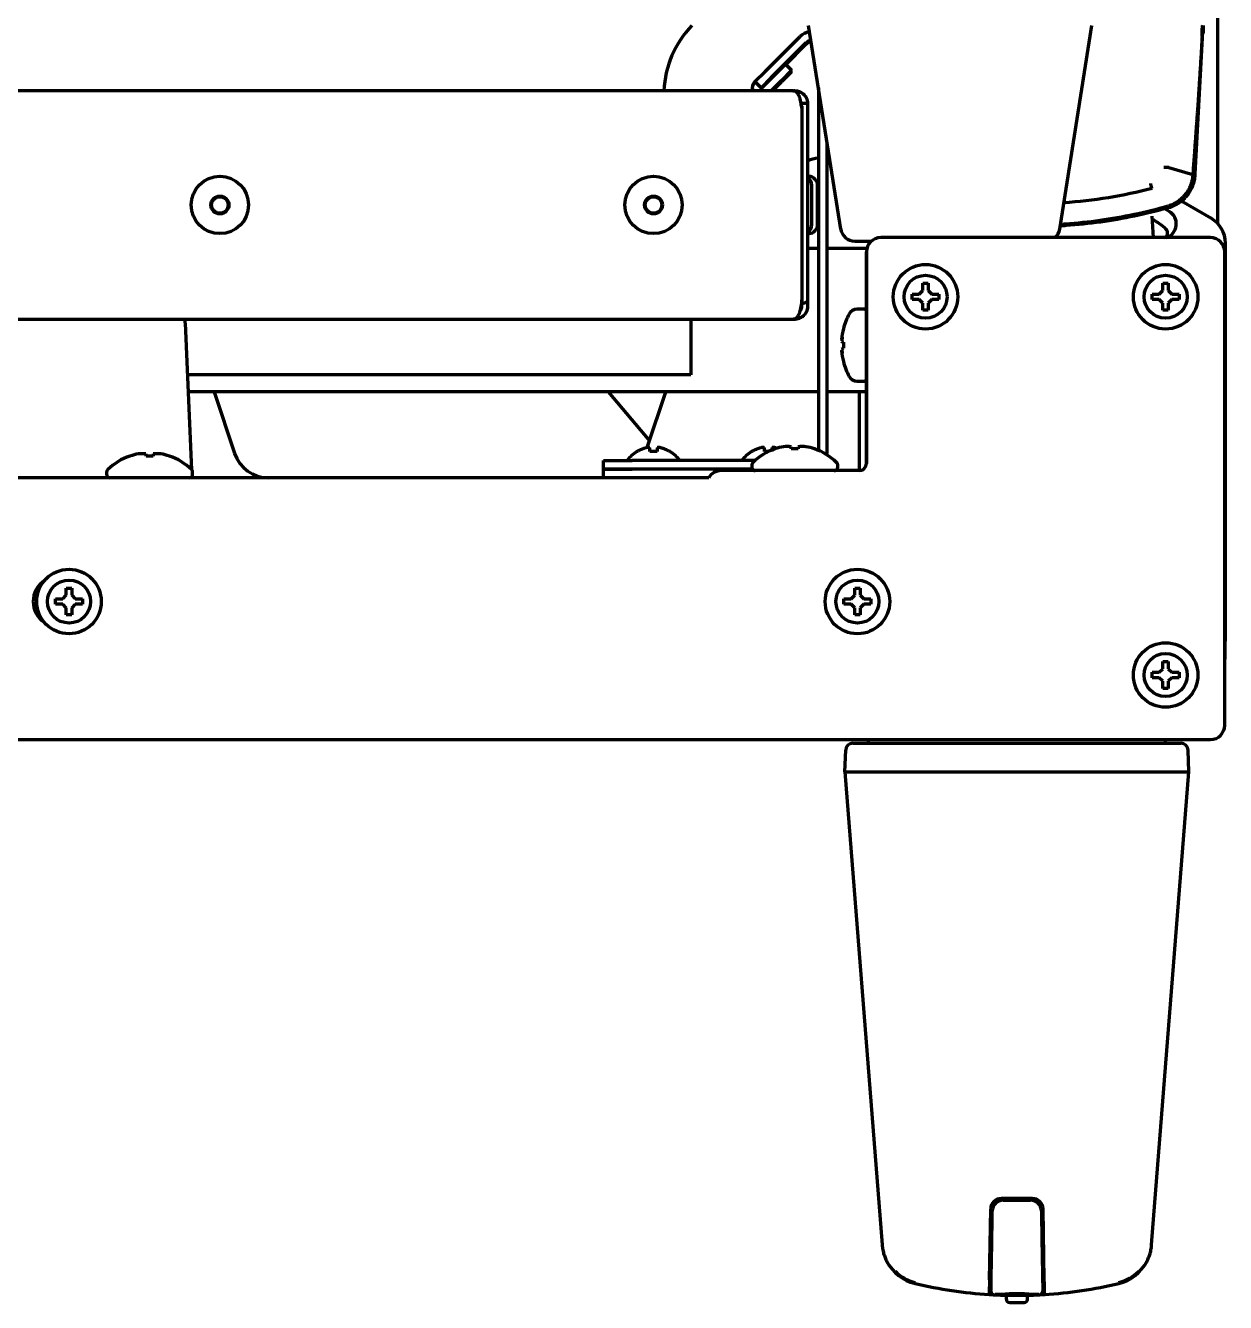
# Model space of a CAD drawing. Header units: inches. Extents: x -2405 to 7588, y 441 to 5654.
# Drawn here: x 2868.5 to 3035.9, y 440.9 to 619 of the extents above; entities that cross this region are included whole.
import ezdxf

# ---------------------------------------------------------------- set-up
doc = ezdxf.new("R2010")
doc.units = ezdxf.units.IN

msp = doc.modelspace()

# ---------------------------------------------------------------- linework, layer by layer
at = {"linetype": 'Continuous', "lineweight": 70}
for p, q in [((3034.78, 620.68), (3034.78, 591.39)), ((2982.2, 590.59), (2977.7, 618.97)), ((3012.75, 590.59), (3017.25, 618.97)), ((3032.7, 618.97), (3031.62, 598.3)), ((3032.78, 618.97), (3032.78, 618.4)), ((2971.64, 612.57), (2976.52, 617.44)), ((2972.49, 611.72), (2977.37, 616.6)), ((2974.53, 613.56), (2977.37, 616.4)), ((2970.23, 611.15), (2971.64, 612.57)), ((2973.09, 612.18), (2974.5, 613.59)), ((2975.35, 612.74), (2973.94, 611.33)), ((2974.5, 613.59), (2975.35, 612.74)), ((2975.25, 612.64), (2975.35, 612.54)), ((2970.23, 611.15), (2971.08, 610.3)), ((2972.49, 611.72), (2971.08, 610.3)), ((2971.15, 610.23), (2973.09, 612.18)), ((2972.5, 609.89), (2973.94, 611.33)), ((2972.7, 609.89), (2973.94, 611.13)), ((2975.35, 612.54), (2973.94, 611.13)), ((2975.52, 609.89), (2207.03, 609.89)), ((2975.52, 609.89), (2975.6, 609.89)), ((2975.56, 609.89), (2975.71, 609.89)), ((2979.08, 610.3), (2979.08, 559.73)), ((2976.56, 608.59), (2976.56, 608.62)), ((2977.57, 608.09), (2976.78, 608.09)), ((2976.78, 607.46), (2976.78, 580.72)), ((2977.57, 608.09), (2977.57, 607.18)), ((2977.57, 607.18), (2977.57, 580.45)), ((2980.28, 602.72), (2980.28, 559.3)), ((2980.63, 600.51), (2980.28, 600.51)), ((3027.97, 599.17), (3031.32, 598.22)), ((2978.18, 593.95), (2978.18, 596.65)), ((2978.98, 593.95), (2978.98, 596.65)), ((3031.62, 598.28), (3031.61, 598.14)), ((2978.18, 591.25), (2978.18, 593.95)), ((2978.98, 591.25), (2978.98, 593.95)), ((3028.02, 593.04), (3027.37, 593.42)), ((3028.05, 593.65), (3028.28, 593.65)), ((3029.7, 594.51), (3033.88, 592.09)), ((3025.62, 592.38), (3025.78, 589.4)), ((3027.78, 589.9), (3027.78, 590.19)), ((2979.07, 587.9), (2977.57, 587.9)), ((2985.83, 587.9), (2980.27, 587.9)), ((2984.17, 588.9), (2986.15, 588.9)), ((2986.15, 588.9), (2986.45, 588.9)), ((3033.78, 589.4), (2987.78, 589.4)), ((3035.88, 535.81), (3035.88, 588.63)), ((2985.78, 587.4), (2985.78, 557.9)), ((2985.78, 557.9), (2985.78, 587.4)), ((3035.78, 521.4), (3035.78, 587.4)), ((2993.65, 582.03), (2993.65, 583.03)), ((2993.65, 583.03), (2994.4, 583.03)), ((2994.4, 583.03), (2994.4, 582.03)), ((3027.15, 582.03), (3027.15, 583.03)), ((3027.15, 583.03), (3027.9, 583.03)), ((3027.9, 583.03), (3027.9, 582.03)), ((2976.78, 580.71), (2976.78, 580.17)), ((2992.15, 580.78), (2992.15, 581.53)), ((2992.15, 581.53), (2993.15, 581.53)), ((2993.15, 580.78), (2992.15, 580.78)), ((2993.15, 581.53), (2993.65, 582.03)), ((2993.65, 580.28), (2993.15, 580.78)), ((2994.4, 582.03), (2994.9, 581.53)), ((2994.9, 580.78), (2994.4, 580.28)), ((2994.9, 581.53), (2995.9, 581.53)), ((2995.9, 580.78), (2994.9, 580.78)), ((2995.9, 581.53), (2995.9, 580.78)), ((3025.65, 580.78), (3025.65, 581.53)), ((3025.65, 581.53), (3026.65, 581.53)), ((3026.65, 580.78), (3025.65, 580.78)), ((3026.65, 581.53), (3027.15, 582.03)), ((3027.15, 580.28), (3026.65, 580.78)), ((3027.9, 582.03), (3028.4, 581.53)), ((3028.4, 580.78), (3027.9, 580.28)), ((3028.4, 581.53), (3029.4, 581.53)), ((3029.4, 580.78), (3028.4, 580.78)), ((3029.4, 581.53), (3029.4, 580.78)), ((2985.53, 579.4), (2984.48, 579.4)), ((2993.65, 579.28), (2993.65, 580.28)), ((2994.4, 579.28), (2993.65, 579.28)), ((2994.4, 580.28), (2994.4, 579.28)), ((3027.15, 579.28), (3027.15, 580.28)), ((3027.9, 579.28), (3027.15, 579.28)), ((3027.9, 580.28), (3027.9, 579.28)), ((2220.48, 578.01), (2975.52, 578.01)), ((2891.67, 557.01), (2890.77, 577.47)), ((2961.28, 578.01), (2961.28, 572.45)), ((2975.52, 578.01), (2975.6, 578.02)), ((2975.71, 578.01), (2975.56, 578.02)), ((2982.35, 575.18), (2982.33, 575.18)), ((2982.58, 576.7), (2982.57, 576.7)), ((2982.35, 573.63), (2982.33, 573.63)), ((2961.28, 572.45), (2961.28, 570.25)), ((2982.57, 572.1), (2982.58, 572.1)), ((2961.28, 570.25), (2891.08, 570.25)), ((2984.48, 569.4), (2985.53, 569.4)), ((2979.06, 567.9), (2891.18, 567.9)), ((2894.76, 567.9), (2897.63, 559.32)), ((2949.75, 567.9), (2955.5, 561.06)), ((2955.18, 560.11), (2957.79, 567.9)), ((2985.76, 567.9), (2980.27, 567.9)), ((2984.78, 567.9), (2984.78, 556.9)), ((2885.28, 558.93), (2885.28, 559.24)), ((2886.28, 559.24), (2886.28, 558.93)), ((2953.78, 559.55), (2953.78, 559.58)), ((2958.38, 559.58), (2958.38, 559.55)), ((2969.78, 559.55), (2969.78, 559.58)), ((2973.03, 559.93), (2973.03, 559.94)), ((2975.28, 559.93), (2975.28, 560.24)), ((2976.28, 560.24), (2976.28, 559.93)), ((2978.53, 559.93), (2978.53, 559.94)), ((2980.27, 559.11), (2980.28, 559.3)), ((2883.03, 558.93), (2883.03, 558.94)), ((2888.53, 558.93), (2888.53, 558.94)), ((2949.08, 558.3), (2953.08, 558.3)), ((2949.08, 557.1), (2949.08, 558.3)), ((2970.2, 558.3), (2953.08, 558.3)), ((2969.78, 557.69), (2969.78, 557.4)), ((2981.78, 557.4), (2981.78, 557.69)), ((2963.78, 555.9), (2224.48, 555.9)), ((2879.78, 556.69), (2879.78, 556.4)), ((2891.71, 555.9), (2891.7, 556.14)), ((2891.78, 556.4), (2891.78, 556.69)), ((2949.08, 557.1), (2953.08, 557.1)), ((2949.08, 555.9), (2949.08, 557.1)), ((2953.08, 557.1), (2949.08, 557.1)), ((2969.87, 557.1), (2953.08, 557.1)), ((2969.88, 557.1), (2953.08, 557.1)), ((2984.78, 556.9), (2965.51, 556.9)), ((2870.72, 541.29), (2871, 541.45)), ((2874.15, 539.53), (2874.15, 540.53)), ((2874.15, 540.53), (2874.9, 540.53)), ((2874.9, 540.53), (2874.9, 539.53)), ((2984.15, 539.53), (2984.15, 540.53)), ((2984.15, 540.53), (2984.9, 540.53)), ((2984.9, 540.53), (2984.9, 539.53)), ((2872.65, 538.28), (2872.65, 539.03)), ((2872.65, 539.03), (2873.65, 539.03)), ((2873.65, 538.28), (2872.65, 538.28)), ((2873.65, 539.03), (2874.15, 539.53)), ((2874.15, 537.78), (2873.65, 538.28)), ((2874.15, 536.78), (2874.15, 537.78)), ((2874.9, 539.53), (2875.4, 539.03)), ((2875.4, 538.28), (2874.9, 537.78)), ((2874.9, 537.78), (2874.9, 536.78)), ((2875.4, 539.03), (2876.4, 539.03)), ((2876.4, 538.28), (2875.4, 538.28)), ((2876.4, 539.03), (2876.4, 538.28)), ((2982.65, 538.28), (2982.65, 539.03)), ((2982.65, 539.03), (2983.65, 539.03)), ((2983.65, 538.28), (2982.65, 538.28)), ((2983.65, 539.03), (2984.15, 539.53)), ((2984.15, 537.78), (2983.65, 538.28)), ((2984.15, 536.78), (2984.15, 537.78)), ((2984.9, 539.53), (2985.4, 539.03)), ((2985.4, 538.28), (2984.9, 537.78)), ((2984.9, 537.78), (2984.9, 536.78)), ((2985.4, 539.03), (2986.4, 539.03)), ((2986.4, 538.28), (2985.4, 538.28)), ((2986.4, 539.03), (2986.4, 538.28)), ((2874.9, 536.78), (2874.15, 536.78)), ((2984.9, 536.78), (2984.15, 536.78)), ((3035.78, 528.15), (3035.86, 532.98)), ((3026.65, 528.78), (3027.15, 529.28)), ((3027.15, 529.28), (3027.15, 530.28)), ((3027.15, 530.28), (3027.9, 530.28)), ((3027.9, 530.28), (3027.9, 529.28)), ((3027.9, 529.28), (3028.4, 528.78)), ((3025.65, 528.03), (3025.65, 528.78)), ((3025.65, 528.78), (3026.65, 528.78)), ((3026.65, 528.03), (3025.65, 528.03)), ((3027.15, 527.53), (3026.65, 528.03)), ((3027.15, 526.53), (3027.15, 527.53)), ((3028.4, 528.03), (3027.9, 527.53)), ((3027.9, 527.53), (3027.9, 526.53)), ((3028.4, 528.78), (3029.4, 528.78)), ((3029.4, 528.03), (3028.4, 528.03)), ((3029.4, 528.78), (3029.4, 528.03)), ((3027.9, 526.53), (3027.15, 526.53)), ((2200.78, 519.4), (3033.78, 519.4)), ((2986.04, 519.4), (2986.03, 518.9)), ((3005.82, 518.9), (3007.73, 518.9)), ((3027.52, 518.9), (3027.51, 519.4)), ((2982.78, 514.9), (2982.89, 517.94)), ((3030.77, 514.9), (3030.66, 517.94)), ((2982.78, 514.9), (2987.97, 448.93)), ((3005.82, 514.9), (3007.73, 514.9)), ((3025.58, 448.93), (3030.77, 514.9)), ((3008.93, 455.4), (3004.62, 455.4)), ((3004.85, 455.15), (3004.88, 455.15)), ((3008.67, 455.15), (3008.7, 455.15)), ((3002.95, 444.06), (3003.12, 453.93)), ((3010.6, 444.06), (3010.43, 453.93)), ((3003.67, 441.98), (3003.63, 441.99)), ((3005.28, 441.68), (3005.28, 441.41)), ((3008.28, 441.41), (3008.28, 441.68)), ((3009.92, 441.99), (3009.88, 441.98))]:
    msp.add_line(p, q, dxfattribs=at)
for centre, radius in [((2895.58, 593.95), 4), ((2956.08, 593.95), 4), ((2895.58, 593.95), 1.25), ((2895.58, 593.95), 1.15), ((2956.08, 593.95), 1.25), ((2956.08, 593.95), 1.15), ((2994.03, 581.15), 4.5), ((2994.03, 581.15), 3), ((3027.53, 581.15), 4.5), ((3027.53, 581.15), 3), ((2874.53, 538.65), 4.5), ((2984.53, 538.65), 4.5), ((2874.53, 538.65), 3), ((2984.53, 538.65), 3), ((3027.53, 528.4), 4.5), ((3027.53, 528.4), 3)]:
    msp.add_circle(centre, radius, dxfattribs=at)
for centre, radius, start, end in [((2971.22, 609.39), 13.69, 135.6165, 177.9203), ((2978.08, 615.89), 2.2, 96.0398, 135), ((2978.08, 615.89), 1, 92.4771, 135), ((2978.08, 615.69), 1, 90.6694, 135), ((2971.11, 610.27), 1.25, 135, 197.4909), ((2971.11, 610.07), 1.25, 175.4128, 188.0803), ((2971.11, 610.27), 0.05, 135, 315), ((2977.78, 597.75), 0.2, 84.7841, 180), ((2976.88, 596.65), 1.3, 0, 57.42), ((2977.68, 596.65), 1.3, 0, 84.7841), ((2976.88, 591.25), 1.3, 302.58, 0), ((2977.68, 591.25), 1.3, 275.2159, 0), ((3021.78, 584.45), 8.45, 46.2253, 62.7756), ((2977.78, 590.16), 0.2, 180, 275.2159), ((2984.17, 590.9), 2, 189, 270), ((3010.78, 590.9), 2, 311.4087, 351), ((3027.28, 589.9), 0.5, 270, 0), ((3027.28, 590.19), 0.5, 0, 46.2253), ((2987.78, 587.4), 2, 90, 180), ((3033.78, 587.4), 2, 0, 90), ((2972.78, 580.72), 4, 346.8963, 0), ((2991.36, 574.4), 9.08, 151.3979, 165.3324), ((2984.48, 578.15), 1.25, 90, 151.3979), ((2985.53, 579.15), 0.25, 0, 90), ((2889.27, 577.4), 1.5, 2.5, 24.0387), ((2991.36, 574.4), 8.79, 177.391, 182.609), ((2991.36, 574.4), 9.08, 194.6676, 208.6021), ((2984.48, 570.65), 1.25, 208.6021, 270), ((2985.53, 569.65), 0.25, 270, 0), ((2885.78, 550.95), 8.44, 100.6622, 109.0271), ((2885.78, 550.95), 8.44, 70.9729, 79.3378), ((2902.38, 560.9), 5, 198.4841, 270), ((2956.27, 555.48), 4.8, 121.3727, 144.0199), ((2955.88, 555.48), 4.8, 35.9801, 58.6273), ((2972.27, 555.48), 4.8, 121.3727, 144.0199), ((2975.78, 551.95), 8.45, 108.9925, 133.7747), ((2975.78, 551.95), 8.44, 100.6622, 109.0271), ((2975.78, 551.95), 7.99, 86.4122, 93.5878), ((2975.78, 551.95), 8.44, 70.9729, 79.3378), ((2975.78, 551.95), 8.45, 46.2253, 71.0075), ((2885.78, 550.95), 8.45, 108.9925, 133.7747), ((2885.78, 550.95), 7.99, 86.4122, 93.5878), ((2885.78, 550.95), 8.45, 46.2253, 71.0075), ((2970.28, 557.69), 0.5, 133.7747, 180), ((2970.28, 557.4), 0.5, 180, 270), ((2981.28, 557.4), 0.5, 270, 0), ((2981.28, 557.69), 0.5, 0, 46.2253), ((2984.78, 557.9), 1, 270, 0), ((2880.28, 556.69), 0.5, 133.7747, 180), ((2880.28, 556.4), 0.5, 180, 270), ((2891.28, 556.4), 0.5, 270, 0), ((2891.28, 556.69), 0.5, 0, 46.2253), ((2965.51, 554.9), 2, 90, 150), ((2873.03, 538.65), 3.5, 123.2072, 236.5397), ((2874.53, 538.65), 4.74, 150.636, 157.6805), ((3033.78, 521.4), 2, 270, 0), ((2983.89, 517.9), 1, 90, 178), ((3029.66, 517.9), 1, 2, 90), ((3004.62, 453.9), 1.5, 90, 179), ((3004.85, 453.65), 1.5, 90, 179), ((3008.7, 453.65), 1.5, 1, 90), ((3008.93, 453.9), 1.5, 1, 90), ((3002.72, 449.9), 0.5, 311.5858, 330), ((3010.83, 449.9), 0.5, 210, 228.4142), ((2993.95, 449.4), 6, 207.9207, 256.692), ((2993.95, 449.4), 5.88, 224.8126, 256.692), ((3019.6, 449.4), 5.88, 283.308, 315.1874), ((3019.6, 449.4), 6, 283.308, 332.0792), ((3006.78, 503.6), 61.7, 256.692, 266.4146), ((3006.78, 503.6), 61.7, 273.5854, 283.308), ((3006.78, 503.6), 61.7, 266.4638, 268.3989), ((3003.66, 442.48), 0.5, 179, 266.9974), ((3006.78, 501.9), 60, 267.0346, 272.9654), ((3005.03, 441.68), 0.25, 0, 88.3356), ((3008.53, 441.68), 0.25, 91.6644, 180), ((3006.78, 503.6), 61.7, 271.6011, 273.6797), ((3009.89, 442.48), 0.5, 273.0026, 1), ((3005.78, 441.41), 0.5, 180, 269.0529), ((3006.78, 501.9), 61, 269.0529, 270.9471), ((3007.78, 441.41), 0.5, 270.9471, 0)]:
    msp.add_arc(centre, radius, start, end, dxfattribs=at)
for centre, major_axis, ratio, start_param, end_param in [((2979.67, 594.51), (-4.24, 4.24), 0.999695, 5.59715, 5.85449), ((3008.78, 659.43), (65.79, 0), 0.992546, 4.781807, 4.971536), ((3027.02, 591.31), (-1.74, 1), 0.996361, 2.402653, 4.712389), ((3027.63, 594.53), (0.273, -0.962), 0.032949, 5.615221, 6.283185), ((3031.88, 588.63), (3.46, 2), 0.999797, 5.759674, 6.806696), ((2991.36, 574.48), (-9.06, 0), 0.993151, 6.033606, 6.20583), ((2991.36, 574.68), (-9.08, 0), 0.544639, 6.109906, 6.183079), ((2991.36, 574.22), (9.08, 0), 0.838671, 2.968314, 3.041486), ((2991.36, 575.06), (-9.06, 0), 0.116841, 0.077355, 0.249579), ((2991.36, 573.74), (9.06, 0), 0.116841, 2.892014, 3.064238), ((2991.36, 574.58), (-9.08, 0), 0.838671, 0.100106, 0.173279), ((2991.36, 574.12), (9.08, 0), 0.544639, 3.241699, 3.314872), ((2991.36, 574.33), (9.06, 0), 0.993151, 3.218948, 3.391172), ((2884.74, 550.95), (0, -8.32), 0.707107, 3.051363, 3.231822), ((2886.81, 550.95), (0, 8.32), 0.707107, 6.192956, 6.373415), ((2974.74, 551.95), (0, -8.32), 0.707107, 3.051363, 3.231822), ((2976.81, 551.95), (0, 8.32), 0.707107, 6.192956, 6.373415), ((3035.81, 535.81), (0, 4), 0.017455, 3.926991, 4.712389)]:
    msp.add_ellipse(centre, major_axis=major_axis, ratio=ratio, start_param=start_param, end_param=end_param, dxfattribs=at)
for points, knots in [([(3032.7, 618.97), (3032.69, 618.88), (3032.68, 618.63), (3032.66, 618.25), (3032.64, 617.82), (3032.61, 617.4), (3032.59, 616.97), (3032.57, 616.54), (3032.54, 616.12), (3032.52, 615.69), (3032.49, 615.27), (3032.47, 614.85), (3032.44, 614.43), (3032.42, 614), (3032.39, 613.58), (3032.37, 613.16), (3032.34, 612.74), (3032.31, 612.33), (3032.29, 611.91), (3032.26, 611.49), (3032.23, 611.07), (3032.21, 610.66), (3032.18, 610.24), (3032.15, 609.83), (3032.12, 609.42), (3032.09, 608.96), (3032.06, 608.44), (3032.02, 607.87), (3031.98, 607.28), (3031.94, 606.68), (3031.89, 606.06), (3031.85, 605.43), (3031.8, 604.78), (3031.75, 604.11), (3031.71, 603.43), (3031.65, 602.73), (3031.6, 602.02), (3031.55, 601.29), (3031.5, 600.54), (3031.44, 599.78), (3031.38, 599.01), (3031.34, 598.48), (3031.32, 598.22)], [0, 0, 0, 0, 0.01415, 0.034775, 0.055365, 0.075922, 0.096446, 0.116935, 0.137391, 0.157813, 0.178201, 0.198555, 0.218876, 0.239163, 0.259416, 0.279635, 0.29982, 0.319972, 0.34009, 0.360174, 0.380225, 0.400241, 0.420224, 0.440173, 0.460088, 0.47997, 0.506741, 0.534276, 0.562575, 0.591639, 0.621466, 0.652057, 0.683413, 0.715533, 0.748417, 0.782065, 0.816477, 0.851653, 0.887594, 0.924298, 0.961767, 1, 1, 1, 1]), ([(3032.78, 618.4), (3032.78, 618.4), (3032.78, 618.4), (3032.78, 618.38), (3032.78, 618.37), (3032.78, 618.34), (3032.78, 618.33), (3032.78, 618.29), (3032.78, 618.26), (3032.78, 618.23), (3032.78, 618.22), (3032.78, 618.19), (3032.78, 618.18), (3032.78, 618.14), (3032.78, 618.11), (3032.78, 618.05), (3032.78, 618.01), (3032.78, 617.96), (3032.78, 617.93), (3032.78, 617.92), (3032.78, 617.91), (3032.78, 617.9)], [0, 0, 0, 0, 0.117226, 0.117226, 0.243337, 0.243337, 0.369447, 0.369447, 0.495558, 0.495558, 0.558613, 0.558613, 0.621668, 0.621668, 0.747779, 0.747779, 0.873889, 0.936945, 0.968472, 0.968472, 1, 1, 1, 1]), ([(2976.67, 608.09), (2976.67, 608.1), (2976.67, 608.11), (2976.66, 608.14), (2976.66, 608.16), (2976.66, 608.18), (2976.65, 608.2), (2976.65, 608.22), (2976.64, 608.24), (2976.64, 608.27), (2976.64, 608.29), (2976.63, 608.31), (2976.63, 608.33), (2976.62, 608.35), (2976.62, 608.37), (2976.61, 608.39), (2976.61, 608.42), (2976.61, 608.44), (2976.6, 608.46), (2976.6, 608.48), (2976.59, 608.5), (2976.59, 608.52), (2976.58, 608.54), (2976.58, 608.56), (2976.57, 608.59), (2976.57, 608.61), (2976.56, 608.63), (2976.56, 608.65), (2976.55, 608.67), (2976.54, 608.69), (2976.54, 608.71), (2976.53, 608.73), (2976.51, 608.8), (2976.48, 608.91), (2976.43, 609.06), (2976.37, 609.2), (2976.31, 609.32), (2976.25, 609.44), (2976.18, 609.55), (2976.1, 609.64), (2976.03, 609.7), (2975.99, 609.74), (2975.97, 609.76), (2975.94, 609.77), (2975.92, 609.79), (2975.89, 609.8), (2975.87, 609.82), (2975.84, 609.83), (2975.82, 609.84), (2975.79, 609.85), (2975.76, 609.86), (2975.74, 609.87), (2975.71, 609.87), (2975.68, 609.88), (2975.66, 609.88), (2975.63, 609.89), (2975.61, 609.89), (2975.6, 609.89)], [0, 0, 0, 0, 0.007484, 0.014972, 0.022464, 0.029959, 0.037458, 0.044961, 0.052467, 0.059978, 0.067492, 0.075011, 0.082534, 0.09006, 0.097592, 0.105127, 0.112667, 0.120211, 0.12776, 0.135313, 0.142871, 0.150434, 0.158001, 0.165574, 0.173151, 0.180733, 0.188321, 0.195913, 0.20351, 0.211113, 0.218721, 0.226335, 0.233954, 0.295902, 0.356772, 0.416603, 0.475435, 0.53847, 0.601717, 0.665229, 0.729059, 0.746829, 0.764482, 0.782018, 0.79944, 0.816747, 0.833943, 0.851027, 0.868001, 0.884866, 0.901624, 0.918277, 0.934825, 0.951269, 0.967612, 0.983856, 1, 1, 1, 1]), ([(2975.72, 609.89), (2975.75, 609.89), (2975.77, 609.89), (2975.83, 609.89), (2975.86, 609.89), (2975.89, 609.89)], [0, 0, 0, 0, 0.5, 0.5, 1, 1, 1, 1]), ([(2975.89, 609.89), (2975.89, 609.89), (2975.91, 609.89), (2975.93, 609.89), (2975.95, 609.88), (2975.97, 609.88), (2975.99, 609.88), (2976.01, 609.88), (2976.03, 609.87), (2976.05, 609.87), (2976.08, 609.87), (2976.1, 609.86), (2976.12, 609.86), (2976.14, 609.85), (2976.16, 609.85), (2976.18, 609.85), (2976.2, 609.84), (2976.23, 609.83), (2976.25, 609.83), (2976.27, 609.82), (2976.29, 609.82), (2976.31, 609.81), (2976.33, 609.8), (2976.36, 609.8), (2976.38, 609.79), (2976.4, 609.78), (2976.42, 609.77), (2976.44, 609.76), (2976.46, 609.76), (2976.48, 609.75), (2976.51, 609.74), (2976.53, 609.73), (2976.55, 609.72), (2976.57, 609.71), (2976.59, 609.7), (2976.61, 609.68), (2976.63, 609.67), (2976.66, 609.66), (2976.68, 609.65), (2976.7, 609.64), (2976.72, 609.62), (2976.74, 609.61), (2976.76, 609.6), (2976.78, 609.58), (2976.8, 609.57), (2976.82, 609.56), (2976.84, 609.54), (2976.86, 609.53), (2976.88, 609.51), (2976.9, 609.5), (2976.92, 609.48), (2976.94, 609.46), (2976.96, 609.45), (2976.98, 609.43), (2977, 609.41), (2977.02, 609.39), (2977.04, 609.38), (2977.05, 609.36), (2977.07, 609.34), (2977.09, 609.32), (2977.12, 609.29), (2977.14, 609.27), (2977.16, 609.24), (2977.19, 609.21), (2977.21, 609.18), (2977.23, 609.15), (2977.25, 609.12), (2977.28, 609.09), (2977.3, 609.06), (2977.32, 609.02), (2977.33, 608.99), (2977.35, 608.96), (2977.37, 608.92), (2977.39, 608.89), (2977.41, 608.86), (2977.42, 608.82), (2977.44, 608.79), (2977.45, 608.75), (2977.46, 608.71), (2977.48, 608.68), (2977.49, 608.64), (2977.5, 608.6), (2977.51, 608.56), (2977.52, 608.53), (2977.53, 608.49), (2977.54, 608.45), (2977.55, 608.41), (2977.55, 608.37), (2977.56, 608.33), (2977.56, 608.29), (2977.57, 608.25), (2977.57, 608.21), (2977.57, 608.17), (2977.57, 608.13), (2977.57, 608.11), (2977.57, 608.09)], [0, 0, 0, 0, 0.00864, 0.01729, 0.02595, 0.034622, 0.043304, 0.051998, 0.060703, 0.069419, 0.078148, 0.086888, 0.095641, 0.104406, 0.113184, 0.121974, 0.130778, 0.139594, 0.148424, 0.157268, 0.166125, 0.174996, 0.183882, 0.192781, 0.201696, 0.210624, 0.219568, 0.228527, 0.237501, 0.24649, 0.255496, 0.264516, 0.273553, 0.282606, 0.291675, 0.300761, 0.309863, 0.318983, 0.328119, 0.337273, 0.346443, 0.355632, 0.364838, 0.374062, 0.383304, 0.392564, 0.401842, 0.41114, 0.420455, 0.42979, 0.439144, 0.448516, 0.457909, 0.46732, 0.476752, 0.486203, 0.495674, 0.505165, 0.514677, 0.524209, 0.537545, 0.550891, 0.564248, 0.577616, 0.590997, 0.604389, 0.617794, 0.631212, 0.644644, 0.658089, 0.671549, 0.685024, 0.698514, 0.71202, 0.725542, 0.73908, 0.752635, 0.766208, 0.779798, 0.793407, 0.807034, 0.820681, 0.834346, 0.848032, 0.861738, 0.875464, 0.889212, 0.902981, 0.916772, 0.930585, 0.944421, 0.95828, 0.972163, 0.986069, 1, 1, 1, 1]), ([(3027.97, 599.17), (3027.93, 599.17), (3027.88, 599.17), (3027.79, 599.17), (3027.75, 599.17), (3027.71, 599.17), (3027.68, 599.17), (3027.66, 599.17), (3027.59, 599.17), (3027.53, 599.17), (3027.43, 599.17), (3027.38, 599.17), (3027.33, 599.18), (3027.31, 599.18), (3027.31, 599.18), (3027.3, 599.18), (3027.29, 599.18), (3027.28, 599.18), (3027.27, 599.18)], [0, 0, 0, 0, 0.25, 0.25, 0.375, 0.4375, 0.4375, 0.5, 0.5, 0.75, 0.75, 0.875, 0.9375, 0.9375, 0.953125, 0.953125, 0.96875, 1, 1, 1, 1]), ([(3025.4, 596.94), (3025.4, 596.91), (3025.41, 596.88), (3025.42, 596.83), (3025.43, 596.81), (3025.44, 596.78), (3025.44, 596.77), (3025.46, 596.69), (3025.48, 596.64), (3025.51, 596.52), (3025.54, 596.42), (3025.56, 596.34), (3025.58, 596.3)], [0, 0, 0, 0, 0.125, 0.125, 0.1875, 0.1875, 0.25, 0.25, 0.5, 0.5, 0.75, 1, 1, 1, 1]), ([(3031.31, 598.04), (3031.3, 597.98), (3031.3, 597.92), (3031.28, 597.8), (3031.28, 597.74), (3031.25, 597.56), (3031.22, 597.45), (3031.14, 597.1), (3031.07, 596.87), (3030.97, 596.62), (3030.96, 596.59), (3030.94, 596.54), (3030.93, 596.51), (3030.89, 596.43), (3030.87, 596.37), (3030.79, 596.21), (3030.73, 596.1), (3030.55, 595.8), (3030.42, 595.6), (3030.2, 595.32), (3030.12, 595.23), (3030, 595.1), (3029.96, 595.05), (3029.89, 594.99), (3029.87, 594.97), (3029.83, 594.92), (3029.81, 594.9), (3029.61, 594.72), (3029.42, 594.57), (3029.12, 594.36), (3029.02, 594.3), (3028.86, 594.21), (3028.81, 594.18), (3028.7, 594.12), (3028.65, 594.09), (3028.38, 593.96), (3028.15, 593.87), (3027.92, 593.8)], [0, 0, 0, 0, 0.03125, 0.03125, 0.0625, 0.0625, 0.125, 0.125, 0.25, 0.25, 0.265625, 0.265625, 0.28125, 0.28125, 0.3125, 0.3125, 0.375, 0.375, 0.5, 0.5, 0.5625, 0.5625, 0.59375, 0.59375, 0.609375, 0.609375, 0.625, 0.625, 0.75, 0.75, 0.8125, 0.8125, 0.84375, 0.84375, 0.875, 0.875, 1, 1, 1, 1]), ([(3031.61, 598.14), (3031.6, 598.07), (3031.6, 598.01), (3031.59, 597.88), (3031.58, 597.82), (3031.56, 597.62), (3031.53, 597.5), (3031.46, 597.12), (3031.38, 596.87), (3031.28, 596.6), (3031.27, 596.57), (3031.25, 596.51), (3031.23, 596.48), (3031.19, 596.39), (3031.17, 596.33), (3031.09, 596.16), (3031.03, 596.04), (3030.84, 595.71), (3030.7, 595.5), (3030.46, 595.2), (3030.37, 595.1), (3030.24, 594.96), (3030.2, 594.91), (3030.13, 594.84), (3030.1, 594.82), (3030.06, 594.77), (3030.03, 594.75), (3029.82, 594.55), (3029.61, 594.39), (3029.29, 594.17), (3029.18, 594.11), (3029.04, 594.03), (3029.01, 594.01), (3028.95, 593.98), (3028.87, 593.93), (3028.78, 593.89), (3028.48, 593.75), (3028.24, 593.66), (3027.99, 593.59)], [0, 0, 0, 0, 0.03125, 0.03125, 0.0625, 0.0625, 0.125, 0.125, 0.25, 0.25, 0.265625, 0.265625, 0.28125, 0.28125, 0.3125, 0.3125, 0.375, 0.375, 0.5, 0.5, 0.5625, 0.5625, 0.59375, 0.59375, 0.609375, 0.609375, 0.625, 0.625, 0.75, 0.75, 0.8125, 0.8125, 0.828125, 0.828125, 0.84375, 0.875, 0.875, 1, 1, 1, 1]), ([(3031.32, 598.13), (3031.37, 598.14), (3031.41, 598.15), (3031.48, 598.18), (3031.51, 598.19), (3031.56, 598.22), (3031.58, 598.23), (3031.61, 598.26), (3031.62, 598.28), (3031.62, 598.3)], [0, 0, 0, 0, 0.25, 0.25, 0.5, 0.5, 0.75, 0.75, 1, 1, 1, 1]), ([(3031.32, 598.13), (3031.32, 598.14), (3031.32, 598.15), (3031.32, 598.17), (3031.32, 598.18), (3031.32, 598.19), (3031.32, 598.2), (3031.32, 598.21), (3031.32, 598.22), (3031.32, 598.22)], [0, 0, 0, 0, 0.237746, 0.498959, 0.599315, 0.699436, 0.799484, 0.899619, 1, 1, 1, 1]), ([(3027.91, 593.57), (3026.34, 593.12), (3024.77, 592.74), (3021.62, 592.07), (3018.45, 591.52), (3015.25, 591.18), (3013.38, 591.05), (3013.12, 591.04), (3012.86, 591.02)], [0, 0, 0, 0, 0.316343, 0.316343, 0.632686, 0.949029, 0.949029, 1, 1, 1, 1]), ([(3027.83, 593.77), (3026.27, 593.33), (3024.7, 592.94), (3021.55, 592.28), (3018.39, 591.72), (3015.19, 591.39), (3013.45, 591.27), (3013.31, 591.26), (3013.18, 591.25)], [0, 0, 0, 0, 0.324307, 0.324307, 0.648614, 0.97292, 0.97292, 1, 1, 1, 1]), ([(3027.99, 593.59), (3027.97, 593.59), (3027.96, 593.58), (3027.93, 593.58), (3027.92, 593.57), (3027.91, 593.57)], [0, 0, 0, 0, 0.481104, 0.481104, 1, 1, 1, 1]), ([(2975.6, 578.02), (2975.61, 578.02), (2975.62, 578.02), (2975.63, 578.02), (2975.65, 578.02), (2975.66, 578.02), (2975.67, 578.03), (2975.69, 578.03), (2975.7, 578.03), (2975.71, 578.03), (2975.73, 578.04), (2975.74, 578.04), (2975.76, 578.05), (2975.77, 578.05), (2975.78, 578.05), (2975.8, 578.06), (2975.81, 578.06), (2975.82, 578.07), (2975.84, 578.07), (2975.85, 578.08), (2975.86, 578.09), (2975.87, 578.09), (2975.89, 578.1), (2975.9, 578.11), (2975.91, 578.11), (2975.93, 578.12), (2975.94, 578.13), (2975.95, 578.14), (2975.96, 578.15), (2975.98, 578.16), (2975.99, 578.17), (2976, 578.18), (2976.04, 578.21), (2976.1, 578.26), (2976.18, 578.36), (2976.25, 578.46), (2976.31, 578.58), (2976.37, 578.71), (2976.43, 578.85), (2976.48, 579), (2976.52, 579.11), (2976.54, 579.2), (2976.55, 579.24), (2976.56, 579.28), (2976.57, 579.32), (2976.58, 579.36), (2976.59, 579.4), (2976.6, 579.44), (2976.61, 579.48), (2976.62, 579.52), (2976.62, 579.56), (2976.63, 579.6), (2976.64, 579.65), (2976.65, 579.69), (2976.66, 579.73), (2976.66, 579.77), (2976.67, 579.8), (2976.67, 579.81)], [0, 0, 0, 0, 0.008318, 0.016663, 0.025033, 0.033431, 0.041855, 0.050306, 0.058784, 0.067289, 0.075822, 0.084383, 0.092972, 0.101589, 0.110234, 0.118908, 0.12761, 0.136341, 0.145102, 0.153891, 0.16271, 0.171559, 0.180437, 0.189346, 0.198284, 0.207253, 0.216253, 0.225283, 0.234343, 0.243435, 0.252558, 0.261712, 0.270898, 0.334721, 0.398233, 0.461488, 0.524538, 0.583363, 0.643194, 0.704072, 0.766035, 0.780791, 0.795527, 0.810243, 0.82494, 0.839619, 0.85428, 0.868923, 0.883549, 0.898159, 0.912752, 0.92733, 0.941892, 0.95644, 0.970973, 0.985493, 1, 1, 1, 1]), ([(2977.57, 579.81), (2977.57, 579.81), (2977.57, 579.79), (2977.57, 579.77), (2977.57, 579.75), (2977.57, 579.73), (2977.57, 579.71), (2977.57, 579.69), (2977.57, 579.66), (2977.57, 579.64), (2977.56, 579.62), (2977.56, 579.6), (2977.56, 579.58), (2977.56, 579.56), (2977.55, 579.54), (2977.55, 579.52), (2977.55, 579.5), (2977.54, 579.48), (2977.54, 579.46), (2977.53, 579.44), (2977.53, 579.41), (2977.53, 579.39), (2977.52, 579.37), (2977.52, 579.35), (2977.51, 579.33), (2977.5, 579.31), (2977.5, 579.29), (2977.49, 579.27), (2977.49, 579.25), (2977.48, 579.23), (2977.47, 579.22), (2977.47, 579.2), (2977.46, 579.18), (2977.45, 579.16), (2977.44, 579.14), (2977.44, 579.12), (2977.43, 579.1), (2977.42, 579.08), (2977.41, 579.06), (2977.4, 579.05), (2977.39, 579.03), (2977.38, 579.01), (2977.38, 578.99), (2977.37, 578.97), (2977.36, 578.95), (2977.35, 578.94), (2977.34, 578.92), (2977.33, 578.9), (2977.32, 578.88), (2977.31, 578.87), (2977.3, 578.85), (2977.29, 578.83), (2977.27, 578.82), (2977.26, 578.8), (2977.25, 578.78), (2977.24, 578.77), (2977.23, 578.75), (2977.22, 578.74), (2977.2, 578.72), (2977.19, 578.7), (2977.18, 578.69), (2977.17, 578.67), (2977.16, 578.66), (2977.14, 578.64), (2977.13, 578.63), (2977.12, 578.61), (2977.1, 578.6), (2977.08, 578.58), (2977.06, 578.55), (2977.02, 578.52), (2976.99, 578.48), (2976.95, 578.45), (2976.91, 578.42), (2976.88, 578.39), (2976.84, 578.36), (2976.8, 578.34), (2976.76, 578.31), (2976.72, 578.28), (2976.69, 578.26), (2976.65, 578.24), (2976.61, 578.22), (2976.57, 578.2), (2976.53, 578.18), (2976.49, 578.16), (2976.45, 578.14), (2976.41, 578.13), (2976.36, 578.11), (2976.32, 578.1), (2976.28, 578.09), (2976.24, 578.08), (2976.2, 578.07), (2976.16, 578.06), (2976.12, 578.05), (2976.08, 578.04), (2976.04, 578.03), (2976, 578.03), (2975.96, 578.02), (2975.92, 578.02), (2975.9, 578.02), (2975.89, 578.02)], [0, 0, 0, 0, 0.007389, 0.014772, 0.022148, 0.029517, 0.036879, 0.044235, 0.051584, 0.058927, 0.066263, 0.073593, 0.080917, 0.088234, 0.095545, 0.102851, 0.11015, 0.117443, 0.12473, 0.132011, 0.139286, 0.146556, 0.15382, 0.161078, 0.16833, 0.175578, 0.182819, 0.190055, 0.197286, 0.204512, 0.211732, 0.218948, 0.226158, 0.233363, 0.240563, 0.247758, 0.254949, 0.262134, 0.269315, 0.276492, 0.283663, 0.29083, 0.297993, 0.305151, 0.312305, 0.319455, 0.326601, 0.333742, 0.340879, 0.348012, 0.355142, 0.362267, 0.369389, 0.376507, 0.383621, 0.390731, 0.397838, 0.404942, 0.412042, 0.419138, 0.426232, 0.433322, 0.440409, 0.447493, 0.454573, 0.461651, 0.468726, 0.475798, 0.493613, 0.511357, 0.529031, 0.546636, 0.564173, 0.581643, 0.599048, 0.616388, 0.633665, 0.650879, 0.668031, 0.685123, 0.702157, 0.719132, 0.73605, 0.752913, 0.769721, 0.786476, 0.803179, 0.819831, 0.836433, 0.852987, 0.869493, 0.885954, 0.90237, 0.918742, 0.935073, 0.951363, 0.967613, 0.983825, 1, 1, 1, 1]), ([(2976.55, 579.18), (2976.55, 579.18), (2976.55, 579.19), (2976.56, 579.2), (2976.57, 579.21), (2976.58, 579.22), (2976.59, 579.23), (2976.59, 579.24), (2976.6, 579.25), (2976.61, 579.26), (2976.62, 579.27), (2976.62, 579.28), (2976.63, 579.3), (2976.64, 579.31), (2976.64, 579.32), (2976.65, 579.33), (2976.66, 579.34), (2976.66, 579.36), (2976.67, 579.37), (2976.68, 579.38), (2976.68, 579.39), (2976.69, 579.41), (2976.69, 579.42), (2976.7, 579.43), (2976.7, 579.45), (2976.71, 579.46), (2976.71, 579.47), (2976.72, 579.49), (2976.72, 579.5), (2976.73, 579.51), (2976.73, 579.53), (2976.74, 579.54), (2976.74, 579.55), (2976.74, 579.57), (2976.75, 579.58), (2976.75, 579.6), (2976.75, 579.61), (2976.76, 579.62), (2976.76, 579.64), (2976.76, 579.65), (2976.76, 579.67), (2976.77, 579.68), (2976.77, 579.7), (2976.77, 579.71), (2976.77, 579.73), (2976.77, 579.74), (2976.77, 579.75), (2976.77, 579.77), (2976.77, 579.78), (2976.78, 579.8), (2976.78, 579.81), (2976.78, 579.81)], [0, 0, 0, 0, 0.016179, 0.037049, 0.057892, 0.07871, 0.099503, 0.120273, 0.141018, 0.161741, 0.182442, 0.203122, 0.22378, 0.244419, 0.265037, 0.285637, 0.306219, 0.326783, 0.347331, 0.367862, 0.388378, 0.408878, 0.429365, 0.449838, 0.470299, 0.490747, 0.511183, 0.531609, 0.552025, 0.572431, 0.592829, 0.613219, 0.633601, 0.653976, 0.674346, 0.69471, 0.715069, 0.735425, 0.755777, 0.776127, 0.796474, 0.816821, 0.837167, 0.857513, 0.877861, 0.898209, 0.91856, 0.938914, 0.959271, 0.979633, 1, 1, 1, 1]), ([(2975.72, 578.01), (2975.74, 578.01), (2975.77, 578.01), (2975.83, 578.01), (2975.86, 578.02), (2975.89, 578.02)], [0, 0, 0, 0, 0.5, 0.5, 1, 1, 1, 1]), ([(2955.58, 559.55), (2955.58, 559.67), (2955.58, 559.78), (2955.58, 559.92), (2955.58, 559.96), (2955.58, 560.04), (2955.58, 560.07), (2955.58, 560.1)], [0, 0, 0, 0, 0.5, 0.5, 0.75, 0.75, 1, 1, 1, 1]), ([(2958.38, 559.55), (2958.17, 559.67), (2957.96, 559.78), (2957.64, 559.92), (2957.53, 559.96), (2957.3, 560.04), (2957.19, 560.07), (2957.08, 560.1)], [0, 0, 0, 0, 0.5, 0.5, 0.75, 0.75, 1, 1, 1, 1]), ([(2971.58, 559.55), (2971.58, 559.67), (2971.58, 559.78), (2971.58, 559.92), (2971.58, 559.96), (2971.58, 560.04), (2971.58, 560.07), (2971.58, 560.1)], [0, 0, 0, 0, 0.5, 0.5, 0.75, 0.75, 1, 1, 1, 1]), ([(2972.13, 559.58), (2972.11, 559.58), (2971.93, 559.58), (2971.74, 559.57), (2971.58, 559.55)], [0, 0, 0, 0, 0.096938, 1, 1, 1, 1]), ([(2983.89, 518.9), (2983.89, 518.9), (2983.92, 518.9), (2984.05, 518.9), (2984.24, 518.9), (2984.57, 518.9), (2984.96, 518.9), (2985.18, 518.9), (2985.57, 518.9), (2985.75, 518.9), (2985.93, 518.9), (2986.01, 518.9), (2986.05, 518.9), (2986.17, 518.9), (2986.25, 518.9), (2986.49, 518.9), (2986.66, 518.9), (2986.93, 518.9), (2987.03, 518.9), (2987.21, 518.9), (2987.31, 518.9), (2987.8, 518.9), (2988.22, 518.9), (2989.11, 518.9), (2989.59, 518.9), (2990.35, 518.9), (2990.61, 518.9), (2991.01, 518.9), (2991.14, 518.9), (2991.35, 518.9), (2991.42, 518.9), (2991.55, 518.9), (2991.62, 518.9), (2992.25, 518.9), (2992.83, 518.9), (2994.03, 518.9), (2994.65, 518.9), (2995.62, 518.9), (2995.94, 518.9), (2996.44, 518.9), (2996.6, 518.9), (2996.94, 518.9), (2997.11, 518.9), (2997.95, 518.9), (2998.64, 518.9), (3000.03, 518.9), (3001.44, 518.9), (3002.88, 518.9), (3003.71, 518.9), (3003.8, 518.9), (3003.98, 518.9), (3004.26, 518.9), (3004.53, 518.9), (3005.08, 518.9), (3005.45, 518.9), (3005.82, 518.9)], [0, 0, 0, 0, 0.0625, 0.0625, 0.125, 0.1875, 0.1875, 0.25, 0.25, 0.28125, 0.289063, 0.289063, 0.296875, 0.296875, 0.3125, 0.3125, 0.34375, 0.34375, 0.359375, 0.359375, 0.375, 0.375, 0.4375, 0.4375, 0.5, 0.5, 0.53125, 0.53125, 0.546875, 0.546875, 0.554687, 0.554687, 0.5625, 0.5625, 0.625, 0.625, 0.6875, 0.6875, 0.71875, 0.71875, 0.734375, 0.734375, 0.75, 0.75, 0.8125, 0.8125, 0.875, 0.9375, 0.9375, 0.945312, 0.945312, 0.953125, 0.96875, 0.96875, 1, 1, 1, 1]), ([(3007.73, 518.9), (3007.92, 518.9), (3008.1, 518.9), (3008.47, 518.9), (3008.65, 518.9), (3009.2, 518.9), (3009.57, 518.9), (3010.66, 518.9), (3011.37, 518.9), (3012.8, 518.9), (3013.5, 518.9), (3014.55, 518.9), (3014.9, 518.9), (3015.33, 518.9), (3015.41, 518.9), (3015.59, 518.9), (3015.67, 518.9), (3015.93, 518.9), (3016.1, 518.9), (3016.95, 518.9), (3017.61, 518.9), (3018.57, 518.9), (3018.89, 518.9), (3019.36, 518.9), (3019.51, 518.9), (3019.82, 518.9), (3019.97, 518.9), (3020.73, 518.9), (3021.31, 518.9), (3022.42, 518.9), (3022.95, 518.9), (3023.71, 518.9), (3023.95, 518.9), (3024.31, 518.9), (3024.43, 518.9), (3024.6, 518.9), (3024.66, 518.9), (3024.78, 518.9), (3024.83, 518.9), (3025.34, 518.9), (3025.76, 518.9), (3026.53, 518.9), (3026.89, 518.9), (3027.38, 518.9), (3027.54, 518.9), (3027.76, 518.9), (3027.83, 518.9), (3027.97, 518.9), (3028.04, 518.9), (3028.37, 518.9), (3028.59, 518.9), (3028.98, 518.9), (3029.14, 518.9), (3029.4, 518.9), (3029.5, 518.9), (3029.57, 518.9), (3029.58, 518.9), (3029.6, 518.9), (3029.6, 518.9), (3029.62, 518.9), (3029.63, 518.9), (3029.66, 518.9), (3029.66, 518.9), (3029.66, 518.9)], [0, 0, 0, 0, 0.015634, 0.015634, 0.031268, 0.031268, 0.062535, 0.062535, 0.125071, 0.125071, 0.187606, 0.187606, 0.218874, 0.218874, 0.226691, 0.226691, 0.234508, 0.234508, 0.250141, 0.250141, 0.312677, 0.312677, 0.343944, 0.343944, 0.359578, 0.359578, 0.375212, 0.375212, 0.437747, 0.437747, 0.500283, 0.500283, 0.53155, 0.53155, 0.547184, 0.547184, 0.555001, 0.555001, 0.562818, 0.562818, 0.625353, 0.625353, 0.687889, 0.687889, 0.719156, 0.719156, 0.73479, 0.73479, 0.750424, 0.750424, 0.812959, 0.812959, 0.875495, 0.875495, 0.93803, 0.93803, 0.945847, 0.945847, 0.953664, 0.953664, 0.969298, 0.969298, 1, 1, 1, 1]), ([(3007.73, 514.9), (3010.83, 514.9), (3016.93, 514.9), (3024.56, 514.9), (3029.6, 514.9), (3030.77, 514.9), (3030.77, 514.9)], [0, 0, 0, 0, 0.250017, 0.500034, 0.75005, 1, 1, 1, 1]), ([(3004.88, 455.15), (3005.19, 455.15), (3005.5, 455.15), (3005.9, 455.15), (3005.98, 455.15), (3006.14, 455.15), (3006.22, 455.15), (3006.46, 455.15), (3006.62, 455.15), (3006.94, 455.15), (3007.1, 455.15), (3007.42, 455.15), (3007.57, 455.15), (3008.05, 455.15), (3008.36, 455.15), (3008.67, 455.15)], [0, 0, 0, 0, 0.25, 0.25, 0.3125, 0.3125, 0.375, 0.375, 0.5, 0.5, 0.625, 0.625, 0.75, 0.75, 1, 1, 1, 1]), ([(3003.16, 442.49), (3003.17, 442.94), (3003.17, 443.38), (3003.19, 444.04), (3003.19, 444.27), (3003.2, 444.71), (3003.2, 444.93), (3003.21, 445.38), (3003.21, 445.61), (3003.22, 445.94), (3003.22, 446.06), (3003.22, 446.28), (3003.23, 446.4), (3003.23, 446.63), (3003.23, 446.74), (3003.24, 446.97), (3003.24, 447.09), (3003.24, 447.32), (3003.24, 447.44), (3003.25, 447.68), (3003.25, 447.8), (3003.25, 447.99), (3003.26, 448.05), (3003.26, 448.15), (3003.26, 448.18), (3003.26, 448.24), (3003.26, 448.28), (3003.26, 448.37), (3003.26, 448.44), (3003.26, 448.57), (3003.27, 448.7), (3003.27, 448.83), (3003.27, 448.96), (3003.27, 449.02), (3003.27, 449.12), (3003.27, 449.16), (3003.28, 449.22), (3003.28, 449.32), (3003.28, 449.41), (3003.28, 449.6), (3003.28, 449.72), (3003.29, 449.97), (3003.29, 450.09), (3003.3, 450.33), (3003.3, 450.45), (3003.3, 450.68), (3003.3, 450.8), (3003.31, 451.04), (3003.31, 451.15), (3003.31, 451.39), (3003.32, 451.5), (3003.32, 451.85), (3003.33, 452.08), (3003.33, 452.54), (3003.34, 452.77), (3003.35, 453.22), (3003.35, 453.45), (3003.35, 453.68)], [0, 0, 0, 0, 0.125, 0.125, 0.1875, 0.1875, 0.25, 0.25, 0.3125, 0.3125, 0.34375, 0.34375, 0.375, 0.375, 0.40625, 0.40625, 0.4375, 0.4375, 0.46875, 0.46875, 0.5, 0.5, 0.515625, 0.515625, 0.523437, 0.523437, 0.53125, 0.53125, 0.546875, 0.546875, 0.5625, 0.578125, 0.578125, 0.59375, 0.59375, 0.601562, 0.601562, 0.609375, 0.625, 0.625, 0.65625, 0.65625, 0.6875, 0.6875, 0.71875, 0.71875, 0.75, 0.75, 0.78125, 0.78125, 0.8125, 0.8125, 0.875, 0.875, 0.9375, 0.9375, 1, 1, 1, 1]), ([(3010.2, 453.68), (3010.2, 453.45), (3010.2, 453.23), (3010.21, 452.78), (3010.22, 452.55), (3010.22, 452.1), (3010.23, 451.87), (3010.23, 451.53), (3010.24, 451.41), (3010.24, 451.18), (3010.24, 451.07), (3010.25, 450.83), (3010.25, 450.72), (3010.25, 450.48), (3010.25, 450.37), (3010.26, 450.13), (3010.26, 450.01), (3010.26, 449.83), (3010.26, 449.77), (3010.27, 449.64), (3010.27, 449.58), (3010.27, 449.39), (3010.27, 449.27), (3010.28, 449.02), (3010.28, 448.89), (3010.28, 448.73), (3010.28, 448.7), (3010.28, 448.63), (3010.29, 448.6), (3010.29, 448.5), (3010.29, 448.44), (3010.29, 448.25), (3010.29, 448.12), (3010.3, 447.87), (3010.3, 447.75), (3010.3, 447.57), (3010.3, 447.5), (3010.31, 447.38), (3010.31, 447.32), (3010.31, 447.14), (3010.31, 447.03), (3010.32, 446.79), (3010.32, 446.68), (3010.32, 446.44), (3010.32, 446.33), (3010.33, 446.1), (3010.33, 445.98), (3010.34, 445.64), (3010.34, 445.41), (3010.35, 444.96), (3010.35, 444.74), (3010.36, 444.29), (3010.36, 444.06), (3010.38, 443.39), (3010.38, 442.94), (3010.39, 442.49)], [0, 0, 0, 0, 0.0625, 0.0625, 0.125, 0.125, 0.1875, 0.1875, 0.21875, 0.21875, 0.25, 0.25, 0.28125, 0.28125, 0.3125, 0.3125, 0.34375, 0.34375, 0.359375, 0.359375, 0.375, 0.375, 0.40625, 0.40625, 0.4375, 0.4375, 0.445312, 0.445312, 0.453125, 0.453125, 0.46875, 0.46875, 0.5, 0.5, 0.53125, 0.53125, 0.546875, 0.546875, 0.5625, 0.5625, 0.59375, 0.59375, 0.625, 0.625, 0.65625, 0.65625, 0.6875, 0.6875, 0.75, 0.75, 0.8125, 0.8125, 0.875, 0.875, 1, 1, 1, 1]), ([(2987.97, 448.93), (2987.98, 448.81), (2987.99, 448.69), (2988.03, 448.46), (2988.05, 448.35), (2988.09, 448.12), (2988.12, 448.01), (2988.17, 447.79), (2988.2, 447.69), (2988.27, 447.48), (2988.3, 447.38), (2988.37, 447.2), (2988.41, 447.11), (2988.48, 446.94), (2988.52, 446.86), (2988.59, 446.72), (2988.62, 446.65), (2988.65, 446.59)], [0, 0, 0, 0, 0.125, 0.125, 0.25, 0.25, 0.375, 0.375, 0.5, 0.5, 0.625, 0.625, 0.75, 0.75, 0.875, 0.875, 1, 1, 1, 1]), ([(3024.9, 446.59), (3024.93, 446.65), (3024.96, 446.72), (3025.03, 446.86), (3025.07, 446.94), (3025.14, 447.11), (3025.18, 447.2), (3025.25, 447.38), (3025.28, 447.48), (3025.35, 447.69), (3025.38, 447.79), (3025.43, 448.01), (3025.46, 448.12), (3025.5, 448.35), (3025.52, 448.46), (3025.56, 448.69), (3025.57, 448.81), (3025.58, 448.93)], [0, 0, 0, 0, 0.125, 0.125, 0.25, 0.25, 0.375, 0.375, 0.5, 0.5, 0.625, 0.625, 0.75, 0.75, 0.875, 0.875, 1, 1, 1, 1]), ([(3002.95, 444.06), (3002.95, 443.93), (3002.95, 443.8), (3002.94, 443.6), (3002.94, 443.54), (3002.94, 443.44), (3002.94, 443.41), (3002.94, 443.35), (3002.94, 443.31), (3002.94, 443.16), (3002.93, 443.04), (3002.93, 442.91), (3002.93, 442.88), (3002.93, 442.82), (3002.93, 442.8), (3002.93, 442.72), (3002.93, 442.67), (3002.93, 442.53), (3002.92, 442.44), (3002.92, 442.35), (3002.92, 442.33), (3002.92, 442.3), (3002.92, 442.28), (3002.92, 442.23), (3002.92, 442.18), (3002.92, 442.13), (3002.92, 442.1), (3002.92, 442.09), (3002.92, 442.08), (3002.92, 442.07), (3002.92, 442.04), (3002.92, 442.02), (3002.92, 442.02)], [0, 0, 0, 0, 0.125179, 0.125179, 0.187768, 0.187768, 0.219063, 0.219063, 0.250357, 0.250357, 0.375536, 0.375536, 0.406831, 0.406831, 0.438125, 0.438125, 0.500715, 0.500715, 0.625893, 0.625893, 0.657188, 0.657188, 0.688483, 0.688483, 0.751072, 0.813661, 0.813661, 0.844956, 0.844956, 0.876251, 0.876251, 1, 1, 1, 1]), ([(3010.63, 442.02), (3010.63, 442.02), (3010.63, 442.04), (3010.63, 442.08), (3010.63, 442.09), (3010.63, 442.12), (3010.63, 442.12), (3010.63, 442.13), (3010.63, 442.14), (3010.63, 442.15), (3010.63, 442.17), (3010.63, 442.23), (3010.63, 442.29), (3010.63, 442.39), (3010.63, 442.41), (3010.63, 442.45), (3010.63, 442.47), (3010.62, 442.53), (3010.62, 442.58), (3010.62, 442.72), (3010.62, 442.82), (3010.62, 442.96), (3010.62, 442.99), (3010.62, 443.04), (3010.62, 443.07), (3010.61, 443.16), (3010.61, 443.28), (3010.61, 443.41), (3010.61, 443.5), (3010.61, 443.53), (3010.61, 443.6), (3010.61, 443.63), (3010.6, 443.79), (3010.6, 443.93), (3010.6, 444.06)], [0, 0, 0, 0, 0.120207, 0.120207, 0.18305, 0.18305, 0.19876, 0.19876, 0.214471, 0.214471, 0.245892, 0.245892, 0.371577, 0.371577, 0.402998, 0.402998, 0.434419, 0.434419, 0.497261, 0.497261, 0.622946, 0.622946, 0.654367, 0.654367, 0.685788, 0.685788, 0.748631, 0.811473, 0.811473, 0.842894, 0.842894, 0.874315, 0.874315, 1, 1, 1, 1]), ([(3009.82, 441.99), (3009.59, 441.99), (3009.35, 441.99), (3008.99, 442.01), (3008.87, 442.02), (3008.62, 442.03), (3008.5, 442.04), (3008.25, 442.06), (3008.12, 442.07), (3007.86, 442.08), (3007.73, 442.09), (3007.56, 442.1), (3007.53, 442.1), (3007.46, 442.11), (3007.42, 442.11), (3007.32, 442.11), (3007.25, 442.11), (3007.05, 442.12), (3006.91, 442.12), (3006.71, 442.12), (3006.64, 442.12), (3006.54, 442.12), (3006.5, 442.12), (3006.44, 442.12), (3006.4, 442.12), (3006.23, 442.11), (3006.1, 442.11), (3005.83, 442.09), (3005.7, 442.09), (3005.44, 442.07), (3005.32, 442.06), (3005.06, 442.04), (3004.94, 442.03), (3004.69, 442.02), (3004.57, 442.01), (3004.39, 442), (3004.33, 442), (3004.2, 442), (3004.14, 441.99), (3003.97, 441.99), (3003.85, 441.99), (3003.73, 441.99)], [0, 0, 0, 0, 0.125, 0.125, 0.1875, 0.1875, 0.25, 0.25, 0.3125, 0.3125, 0.375, 0.375, 0.390625, 0.390625, 0.40625, 0.40625, 0.4375, 0.4375, 0.5, 0.5, 0.53125, 0.53125, 0.546875, 0.546875, 0.5625, 0.5625, 0.625, 0.625, 0.6875, 0.6875, 0.75, 0.75, 0.8125, 0.8125, 0.875, 0.875, 0.90625, 0.90625, 0.9375, 0.9375, 1, 1, 1, 1])]:
    msp.add_open_spline(points, degree=3, knots=knots, dxfattribs=at)
for points, degree in [([(3032.62, 617.44), (3032.66, 618.97)], 1), ([(2976.78, 607.46), (2976.74, 607.67), (2976.71, 607.88), (2976.67, 608.09)], 3), ([(2976.78, 607.74), (2976.78, 607.65), (2976.78, 607.55), (2976.78, 607.46)], 3), ([(2976.78, 580.17), (2977.04, 580.26), (2977.31, 580.35), (2977.57, 580.45)], 3), ([(2976.78, 579.81), (2976.78, 579.93), (2976.78, 580.05), (2976.78, 580.17)], 3), ([(2977.57, 580.45), (2977.57, 580.24), (2977.57, 580.02), (2977.57, 579.81)], 3), ([(2955.08, 560.1), (2955.02, 560.08), (2954.91, 560.06), (2954.75, 560), (2954.59, 559.95), (2954.44, 559.89), (2954.29, 559.82), (2954.13, 559.75), (2953.96, 559.66), (2953.84, 559.59), (2953.78, 559.55)], 3), ([(2955.58, 560.1), (2955.55, 560.1), (2955.5, 560.11), (2955.42, 560.11), (2955.35, 560.11), (2955.28, 560.11), (2955.21, 560.11), (2955.14, 560.11), (2955.1, 560.1), (2955.08, 560.1)], 3), ([(2956.58, 559.55), (2956.41, 559.57), (2956.08, 559.59), (2955.74, 559.57), (2955.58, 559.55)], 3), ([(2957.08, 560.1), (2957.05, 560.1), (2957, 560.11), (2956.93, 560.11), (2956.86, 560.11), (2956.79, 560.11), (2956.72, 560.11), (2956.65, 560.11), (2956.6, 560.1), (2956.58, 560.1)], 3), ([(2956.58, 560.1), (2956.58, 560.08), (2956.58, 560.06), (2956.58, 560), (2956.58, 559.95), (2956.58, 559.89), (2956.58, 559.82), (2956.58, 559.75), (2956.58, 559.66), (2956.58, 559.59), (2956.58, 559.55)], 3), ([(2971.08, 560.1), (2971.02, 560.08), (2970.91, 560.06), (2970.75, 560), (2970.59, 559.95), (2970.44, 559.89), (2970.29, 559.82), (2970.13, 559.75), (2969.96, 559.66), (2969.84, 559.59), (2969.78, 559.55)], 3), ([(2971.58, 560.1), (2971.55, 560.1), (2971.5, 560.11), (2971.42, 560.11), (2971.35, 560.11), (2971.28, 560.11), (2971.21, 560.11), (2971.14, 560.11), (2971.1, 560.1), (2971.08, 560.1)], 3), ([(2973.08, 560.1), (2973.05, 560.1), (2973, 560.11), (2972.93, 560.11), (2972.86, 560.11), (2972.79, 560.11), (2972.72, 560.11), (2972.65, 560.11), (2972.6, 560.1), (2972.58, 560.1)], 3), ([(2972.58, 560.1), (2972.58, 560.08), (2972.58, 560.06), (2972.58, 560), (2972.58, 559.95), (2972.58, 559.89), (2972.58, 559.82), (2972.58, 559.75), (2972.58, 559.66), (2972.58, 559.59), (2972.58, 559.55)], 3), ([(2982.78, 514.9), (2982.78, 514.9), (2983.95, 514.9), (2988.99, 514.9), (2996.62, 514.9), (3002.72, 514.9), (3005.82, 514.9)], 3)]:
    msp.add_open_spline(points, degree=degree, dxfattribs=at)

doc.saveas('drawing.dxf')
